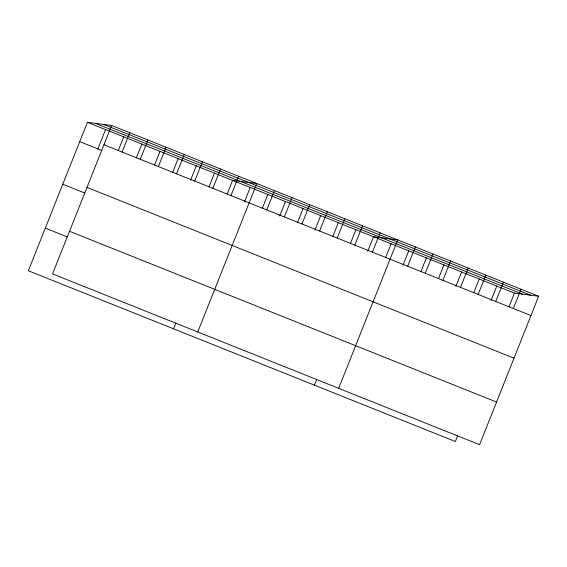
<?xml version="1.0" encoding="UTF-8"?>
<svg xmlns="http://www.w3.org/2000/svg" width="567" height="567" viewBox="0 0 567 567"><rect width="100%" height="100%" fill="white"/><g stroke="black" fill="none" stroke-linecap="round" stroke-linejoin="round"><path stroke-width="0.85" d="M111.628 125.47L52.568 273.889L479.59 444.677L538.65 296.257L111.628 125.47L87.41 122.323L28.35 270.743L455.372 441.53L457.654 435.789M97.878 148.887L105.561 129.581M118.269 150.517L123.712 136.838M122.096 152.041L129.779 132.735M136.413 157.775L141.856 144.096M140.24 159.299L147.923 139.992M154.564 165.032L160.007 151.361M158.391 166.556L166.074 147.25M172.715 172.29L178.151 158.618M176.543 173.814L184.225 154.507M190.54 180.356L196.302 165.876M194.687 181.071L202.369 161.765M209.01 186.805L214.454 173.133M212.838 188.329L220.52 169.023M173.537 328.81L175.82 323.077M227.154 194.063L232.598 180.391L256.816 183.538L197.755 331.957M230.989 195.587L238.672 176.28M244.455 201.916L250.217 187.436M262.386 208.153L267.83 194.481M266.745 209.889L274.428 190.583M279.68 216.006L285.442 201.526M284.365 216.934L292.048 197.628M297.618 222.243L303.054 208.571M301.977 223.979L309.66 204.673M314.912 230.096L320.674 215.616M319.59 231.024L327.272 211.718M332.843 236.333L338.286 222.661M337.209 238.069L344.892 218.763M350.463 243.378L355.899 229.706M354.822 245.114L362.504 225.808M314.451 385.17L316.733 379.429M367.756 251.231L373.518 236.751L397.736 239.898L338.669 388.317M372.434 252.159L380.117 232.853M385.688 257.468L391.131 243.796M402.981 265.321L408.743 250.841M407.666 266.249L415.349 246.943M420.92 271.558L426.363 257.886M425.278 273.294L432.961 253.988M438.532 278.603L443.975 264.931M442.891 280.339L450.574 261.033M455.825 286.455L461.588 271.976M460.51 287.384L468.193 268.078M473.764 292.692L479.207 279.021M478.123 294.429L485.806 275.123M491.057 300.545L496.82 286.066M495.735 301.474L503.418 282.168M508.989 306.782L514.432 293.111L538.65 296.257M513.355 308.519L521.038 289.213M103.641 124.435L530.655 295.216M95.405 123.365L522.427 294.145M87.41 122.323L514.432 293.111M103.945 144.776L530.967 315.564M79.727 141.63L101.826 150.468M86.992 187.386L514.014 358.174M62.774 184.24L84.866 193.071M69.521 231.286L496.543 402.067M45.303 228.132L67.402 236.971"/></g></svg>
